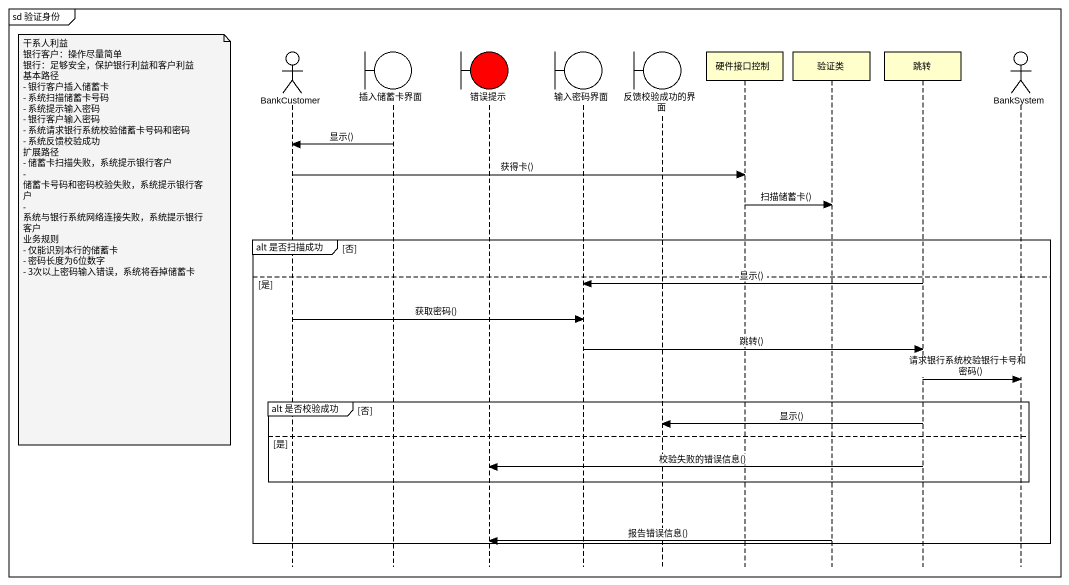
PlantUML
@startuml
mainframe sd 验证身份
hide footbox
actor BankCustomer
boundary 插入储蓄卡界面
boundary 错误提示 #FF0000
boundary 输入密码界面
boundary 反馈校验成功的界面
participant 硬件接口控制
participant 验证类
participant 跳转
actor BankSystem

插入储蓄卡界面 -> BankCustomer : 显示()
BankCustomer -> 硬件接口控制 : 获得卡()
硬件接口控制 -> 验证类 : 扫描储蓄卡()
group alt 是否扫描成功 [否]
  note left of BankCustomer
    干系人利益
    银行客户：操作尽量简单
    银行：足够安全，保护银行利益和客户利益
    基本路径
    - 银行客户插入储蓄卡
    - 系统扫描储蓄卡号码
    - 系统提示输入密码
    - 银行客户输入密码
    - 系统请求银行系统校验储蓄卡号码和密码
    - 系统反馈校验成功
    扩展路径
    - 储蓄卡扫描失败，系统提示银行客户
    - 储蓄卡号码和密码校验失败，系统提示银行客户
    - 系统与银行系统网络连接失败，系统提示银行客户
    业务规则
    - 仅能识别本行的储蓄卡
    - 密码长度为6位数字
    - 3次以上密码输入错误，系统将吞掉储蓄卡
  end note
else 是
  跳转 -> 输入密码界面 : 显示()
  BankCustomer -> 输入密码界面 : 获取密码()
  输入密码界面 -> 跳转 : 跳转()
  跳转 -> BankSystem : 请求银行系统校验银行卡号和密码()
  group alt 是否校验成功 [否]
    跳转 -> 反馈校验成功的界面 : 显示()
  else 是
    跳转 -> 错误提示 : 校验失败的错误信息()
  end
  验证类 -> 错误提示 : 报告错误信息()
end
@enduml
